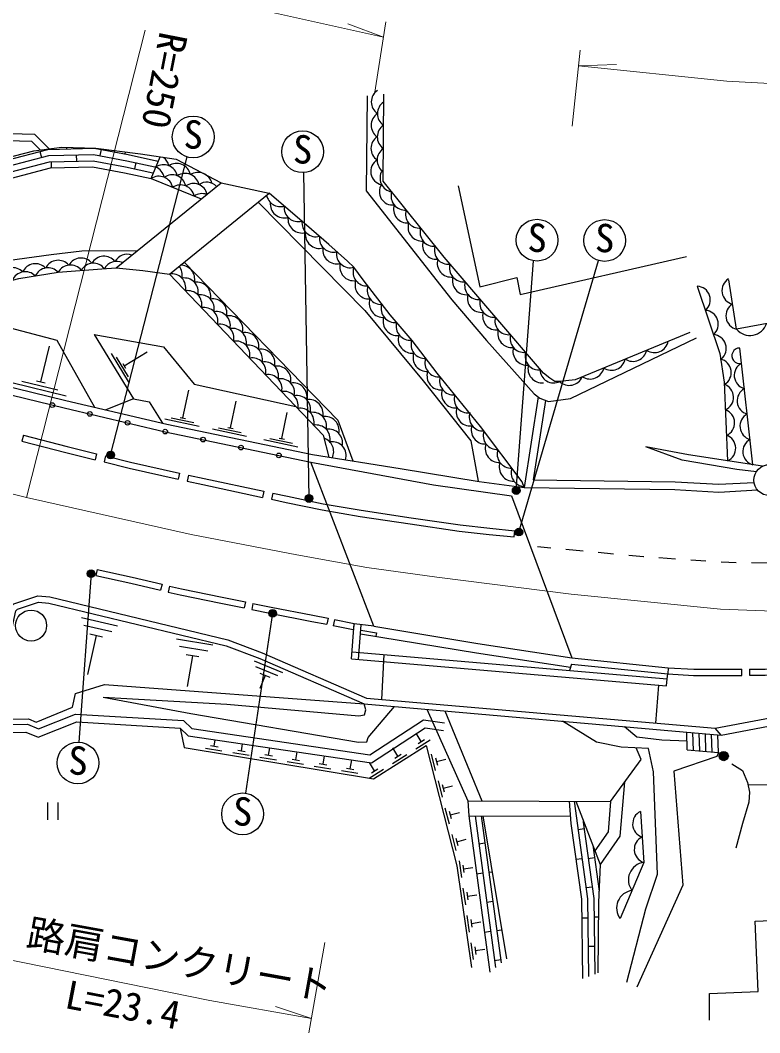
# Model space of a CAD drawing. Units: millimetres at full size, sheet at 1:1000; details may follow other scales. Extents: x 40000 to 680000, y 20000 to 380000.
# Drawn here: x 309505 to 357266, y 247881 to 313292 of the extents above; entities that cross this region are included whole.
import ezdxf
from ezdxf.enums import TextEntityAlignment as Align

# ---------------------------------------------------------------- set-up
doc = ezdxf.new("R2010")
doc.units = ezdxf.units.MM
doc.header["$LTSCALE"] = 1000
doc.linetypes.add('CHAIN', pattern=[18.5, 12, -1.5, 3.5, -1.5])
for name, color, linetype, lineweight in [('M-BGD', 7, 'Continuous', 25), ('M-BGD-EXST', 7, 'Continuous', 25), ('M-BMK', 2, 'CHAIN', 13), ('M-STR-HTXT', 7, 'Continuous', 13), ('M-STR-STR1', 1, 'Continuous', 25), ('M-STR-STRC', 7, 'Continuous', 25)]:
    doc.layers.add(name, color=color, linetype=linetype, lineweight=lineweight)
doc.styles.add('ＭＳ ゴシック', font='')
doc.styles.get('ＭＳ ゴシック').set_extended_font_data('MS Gothic')

msp = doc.modelspace()

# ---------------------------------------------------------------- hatches: boundary and pattern name
at = {"layer": 'M-BGD'}
msp.add_hatch(color=256, dxfattribs=at).paths.add_polyline_path([(354639, 265758, -0.41421), (354939, 266058, -0.41421), (355239, 265758, -1)])
at = {"layer": 'M-BGD-EXST'}
for points in [[(315559, 285323, -1), (315120, 285084, -1)], [(328376, 282516, -1), (327937, 282276, -1)], [(341757, 283029, -1), (341318, 282790, -1)], [(341930, 280346, -1), (341491, 280107, -1)], [(314300, 277659, -1), (313861, 277420, -1)], [(326024, 275103, -1), (325585, 274864, -1)]]:
    msp.add_hatch(color=256, dxfattribs=at).paths.add_polyline_path(points)

# ---------------------------------------------------------------- linework, layer by layer
at = {"layer": 'M-BGD'}
for p, q in [((310770, 304818), (310871, 304431)), ((312485, 305079), (312488, 304980)), ((314721, 304937), (314647, 304544)), ((313124, 304594), (313133, 304194)), ((316279, 304788), (316253, 304650)), ((317959, 303060), (318546, 304467)), ((311492, 304157), (311501, 303757)), ((315355, 304004), (315281, 303611)), ((316968, 304092), (316883, 303701)), ((317959, 303060), (321189, 301752)), ((315704, 297304), (322477, 302797)), ((322477, 302797), (325575, 302114)), ((319140, 296896), (325575, 302114)), ((310832, 289931), (311396, 292242)), ((315369, 291770), (316547, 289853)), ((316214, 290968), (317696, 291879)), ((356828, 284574), (355976, 292115)), ((315693, 291529), (316479, 290251)), ((316122, 291117), (316305, 290819)), ((308969, 289892), (312466, 289037)), ((309609, 289982), (311940, 289413)), ((310560, 289997), (311104, 289864)), ((320011, 287598), (320389, 289403)), ((316818, 288839), (315034, 288127)), ((323080, 286955), (323441, 288677)), ((326392, 286261), (326747, 287956)), ((318849, 287535), (321051, 287074)), ((319246, 287605), (320714, 287298)), ((319840, 287634), (320182, 287562)), ((321918, 286892), (324120, 286431)), ((322315, 286962), (323783, 286654)), ((322909, 286991), (323251, 286919)), ((309711, 286481), (309611, 286094)), ((325230, 286198), (327432, 285737)), ((325627, 286268), (327095, 285960)), ((326221, 286297), (326563, 286225)), ((314435, 285288), (314340, 284899)), ((315017, 285146), (314923, 284757)), ((319789, 284040), (319701, 283650)), ((320375, 283908), (320287, 283518)), ((325238, 282861), (325155, 282470)), ((325825, 282736), (325741, 282345)), ((341404, 279909), (341444, 280307)), ((314473, 277812), (314387, 277421)), ((318661, 276856), (318568, 276467)), ((319147, 276740), (319054, 276351)), ((324044, 275714), (323964, 275322)), ((324534, 275614), (324454, 275222)), ((315777, 274156), (313452, 274678)), ((315420, 273775), (313612, 274180)), ((329390, 274665), (329315, 274272)), ((329794, 274557), (329715, 274165)), ((330997, 273906), (329715, 274165)), ((331076, 274298), (329794, 274557)), ((330900, 272034), (331076, 274298)), ((331076, 274298), (330997, 273906)), ((332335, 274146), (331076, 274298)), ((331349, 271999), (331523, 274244)), ((314417, 273539), (313851, 271015)), ((314827, 273447), (314007, 273630)), ((321948, 272922), (319598, 273314)), ((321613, 272522), (319785, 272826)), ((321039, 272161), (320211, 272299)), ((320625, 272230), (320295, 270250)), ((330938, 272482), (351286, 270748)), ((332991, 272307), (332838, 269415)), ((326468, 271137), (324628, 271883)), ((326151, 270942), (324720, 271522)), ((330900, 272034), (351248, 270300)), ((345112, 271703), (344971, 271286)), ((345112, 271703), (351322, 271059)), ((345134, 272102), (351345, 271459)), ((351345, 271459), (351322, 271059)), ((325323, 270954), (324988, 270125)), ((325647, 270822), (324999, 271085)), ((356112, 270970), (356110, 271370)), ((356610, 271373), (356612, 270973)), ((350731, 270344), (350531, 267883)), ((331868, 269499), (354394, 267548)), ((331709, 269133), (354784, 267113)), ((336936, 268675), (339319, 262856)), ((354784, 267113), (354394, 267548)), ((335404, 266697), (335072, 267226)), ((352586, 266158), (352553, 267308)), ((352987, 266123), (352954, 267273)), ((353388, 266087), (353356, 267238)), ((353789, 266052), (353757, 267202)), ((354190, 266017), (354158, 267168)), ((354592, 265982), (354559, 267133)), ((321468, 266273), (322534, 266096)), ((321794, 266432), (322277, 266352)), ((322035, 266392), (322103, 266800)), ((323792, 266101), (323865, 266541)), ((325548, 265810), (325626, 266282)), ((333897, 265750), (333564, 266279)), ((335059, 266231), (335974, 266806)), ((335197, 266566), (335612, 266827)), ((323224, 265982), (324291, 265805)), ((323550, 266141), (324033, 266061)), ((324980, 265691), (326047, 265514)), ((325306, 265850), (325790, 265770)), ((327304, 265519), (327388, 266023)), ((329061, 265228), (329149, 265763)), ((333551, 265284), (334466, 265859)), ((333690, 265619), (334105, 265880)), ((336044, 265870), (336313, 264822)), ((336321, 265636), (336443, 265161)), ((352586, 266158), (354592, 265982)), ((326737, 265400), (327803, 265223)), ((327063, 265559), (327546, 265479)), ((328493, 265109), (329559, 264933)), ((328819, 265268), (329302, 265188)), ((330575, 264977), (331059, 264897)), ((330817, 264937), (330911, 265504)), ((332390, 264803), (332057, 265332)), ((332182, 264672), (332597, 264933)), ((336382, 265398), (336988, 265554)), ((330249, 264818), (331316, 264642)), ((332044, 264337), (332959, 264912)), ((336486, 264145), (336755, 263098)), ((336763, 263911), (336885, 263437)), ((336824, 263674), (337430, 263829)), ((311269, 262757), (311269, 261639)), ((311936, 262757), (311936, 261639)), ((336929, 262421), (337197, 261374)), ((338405, 262859), (347621, 262829)), ((337206, 262187), (337327, 261712)), ((337267, 261949), (337872, 262105)), ((338475, 261894), (345038, 261869)), ((338475, 261894), (339836, 251794)), ((338878, 261893), (340199, 252092)), ((339282, 261891), (340563, 252390)), ((339377, 261891), (340900, 252667)), ((345928, 261055), (345532, 261000)), ((337371, 260696), (337640, 259649)), ((337648, 260462), (337770, 259988)), ((337709, 260225), (338315, 260381)), ((339521, 260118), (339125, 260065)), ((346478, 259996), (346886, 257031)), ((345791, 259118), (345395, 259064)), ((346591, 259178), (346194, 259123)), ((337842, 258978), (337997, 257908)), ((338092, 258715), (338162, 258231)), ((338127, 258473), (338746, 258563)), ((339379, 258182), (338982, 258129)), ((339976, 258263), (339775, 258235)), ((338097, 257216), (338253, 256146)), ((346447, 257291), (346051, 257236)), ((346899, 257353), (346843, 257345)), ((338348, 256954), (338418, 256469)), ((338383, 256711), (339002, 256801)), ((340029, 256352), (339632, 256299)), ((338353, 255454), (338508, 254384)), ((338603, 255192), (338674, 254707)), ((346164, 255293), (345764, 255288)), ((346849, 255351), (346564, 255347)), ((338639, 254949), (339258, 255039)), ((340596, 254512), (340282, 254469)), ((339886, 254416), (339490, 254363)), ((338609, 253692), (338764, 252623)), ((338859, 253430), (338930, 252945)), ((338894, 253188), (339513, 253278)), ((346589, 253448), (346190, 253443)), ((340536, 252586), (340140, 252533))]:
    msp.add_line(p, q, dxfattribs=at)
for points in [[(292965, 297982), (269922, 304296), (268878, 304999), (267922, 305713), (267516, 306273), (267408, 306692), (267354, 307167), (267446, 307566), (267618, 307938), (267834, 308144), (303795, 306275), (304089, 306100), (310431, 305933), (311380, 304978)], [(331902, 308400), (331855, 302274), (337385, 295240), (339608, 292612), (342707, 289151), (343071, 288870), (343633, 288659), (345051, 288858), (353184, 292772)], [(352740, 293121), (345339, 290071), (344323, 289946), (344036, 289964), (343703, 290161), (343297, 290500), (336877, 297983), (332943, 302890), (332980, 308520)], [(293491, 298305), (270112, 304711), (269139, 305366), (268246, 306033), (267930, 306469), (267851, 306774), (267810, 307141), (267874, 307419), (267990, 307671), (268004, 307684), (303660, 305831), (303960, 305654), (310239, 305488), (310819, 304904)], [(289555, 294625), (291100, 296354), (292658, 297794), (294300, 298801), (297001, 300346), (299886, 301945), (301757, 302891), (304518, 303357), (310372, 304846), (312200, 305086), (314381, 305030), (317276, 304661), (319585, 304307), (322477, 302797)], [(290187, 294476), (292699, 297083), (295026, 298858), (295859, 299392), (298815, 301118), (301532, 302597), (304616, 303211), (308628, 304259), (311287, 304952), (314274, 305021), (316468, 304609), (318315, 304211), (318421, 304167)], [(290639, 294369), (292966, 296783), (295256, 298530), (296068, 299051), (299011, 300769), (301670, 302217), (304706, 302821), (308729, 303872), (311342, 304554), (314241, 304620), (316389, 304217), (318196, 303827), (318267, 303798)], [(291091, 294262), (293233, 296484), (295485, 298202), (296277, 298710), (299208, 300421), (301808, 301836), (304795, 302431), (308830, 303485), (311398, 304155), (314209, 304219), (316310, 303825), (318077, 303444), (318113, 303429)], [(291544, 294154), (293500, 296184), (295715, 297874), (296486, 298368), (299404, 300072), (301945, 301456), (304885, 302041), (308931, 303098), (311454, 303756), (314176, 303818), (316231, 303433), (317959, 303060)], [(337787, 302605), (339188, 296066), (341576, 296670), (341799, 295572), (352544, 298023)], [(342051, 283104), (341923, 283479), (339239, 287039), (336441, 290485), (334814, 292597), (333400, 294260), (331657, 296516), (331054, 297338), (330644, 297726), (329444, 298794), (328324, 299783), (325575, 302114)], [(324864, 301538), (331764, 294550), (335537, 290005), (338616, 286114), (339090, 283511)], [(364803, 300038), (365814, 295193), (355772, 293330), (355270, 296516)], [(297387, 292770), (300154, 294705), (303140, 296561), (306470, 297461), (311508, 298152), (313480, 298394), (317064, 298407)], [(320099, 297673), (330016, 287466), (330976, 284820)], [(308996, 296500), (309411, 296603), (311954, 297013), (314778, 297236), (315704, 297304), (317412, 297115), (319140, 296896), (329071, 286496), (329436, 285064)], [(353233, 296114), (354679, 291757), (354972, 289912), (355191, 284826)], [(299644, 292235), (303950, 294713), (311878, 292632), (314306, 288297)], [(314271, 292983), (316818, 288839), (317833, 288633), (318689, 287269)], [(314271, 292983), (318766, 292200), (320727, 289781), (327305, 288346)], [(299529, 291749), (303207, 290708), (304714, 290107), (312334, 288246), (318872, 286713), (328271, 284744)], [(299644, 292235), (303368, 291182), (304866, 290585), (312450, 288733), (318980, 287201), (328373, 285233)], [(342962, 288954), (342051, 283104), (351789, 282975), (354616, 282815), (357122, 282945)], [(343433, 288734), (342633, 283596), (351806, 283474), (354617, 283315), (356905, 283434)], [(309611, 286094), (312438, 285363), (314340, 284899)], [(309711, 286481), (312535, 285751), (314435, 285288)], [(328373, 285233), (334042, 284333), (339137, 283503), (342051, 283104)], [(357046, 284111), (355792, 284274), (352259, 284868), (349902, 285732)], [(357453, 284479), (352656, 285214), (349902, 285732)], [(314923, 284757), (316535, 284364), (319701, 283650)], [(315017, 285146), (316626, 284753), (319789, 284040)], [(320375, 283908), (321375, 283682), (325238, 282861)], [(320287, 283518), (321290, 283291), (325155, 282470)], [(325825, 282736), (326762, 282537), (329079, 282050), (331530, 281637), (334745, 281151), (337908, 280689), (339826, 280470), (341444, 280307)], [(325741, 282345), (326679, 282146), (329004, 281657), (331467, 281242), (334686, 280755), (337856, 280292), (339783, 280072), (341404, 279909)], [(314387, 277421), (316646, 276924), (318568, 276467)], [(314473, 277812), (316736, 277314), (318661, 276856)], [(319147, 276740), (319928, 276554), (322539, 276019), (324044, 275714)], [(286428, 272322), (287578, 272960), (303345, 272996), (308269, 272658), (308851, 275325), (309096, 275588), (310637, 276114), (311412, 276040), (322919, 273258), (325121, 272430), (331868, 269499)], [(319054, 276351), (319842, 276163), (322459, 275627), (323964, 275322)], [(287493, 272455), (294091, 272517), (303332, 272596), (308586, 272235), (309219, 275133), (309320, 275242), (310684, 275708), (311345, 275644), (322801, 272875), (324971, 272059), (331709, 269133)], [(324534, 275614), (325700, 275378), (328404, 274852), (329390, 274665)], [(324454, 275222), (325622, 274985), (328328, 274459), (329315, 274272)], [(331478, 273659), (338969, 272423), (345040, 271489)], [(331495, 273881), (332507, 273714), (332471, 273495)], [(351345, 271459), (353009, 271366), (355074, 271366), (356110, 271370)], [(286945, 270989), (289782, 270197), (302672, 267890), (304352, 267758), (309971, 267808), (310677, 267512), (313076, 268464), (320045, 268054), (320588, 267529), (332079, 265837), (335549, 268105), (336913, 267892)], [(288304, 270973), (289860, 270538), (302717, 268237), (304364, 268108), (310040, 268158), (310523, 267956), (312872, 268915), (313063, 269791), (314943, 270378), (331709, 269133)], [(351248, 270300), (351286, 270748), (351322, 271059)], [(351322, 271059), (352998, 270966), (355075, 270966), (356112, 270970)], [(356610, 271373), (357611, 271377), (360912, 271397)], [(356612, 270973), (357613, 270977), (360915, 270997)], [(286460, 270606), (289671, 269709), (302609, 267393), (304335, 267258), (309873, 267307), (310672, 266972), (313157, 267959), (319831, 267566), (320355, 267058), (332194, 265315), (335662, 267581), (336835, 267398)], [(314867, 269551), (320526, 268512), (331342, 266653), (331882, 266673), (331982, 266953), (333667, 268961)], [(314867, 269551), (322854, 269108), (331381, 268345), (331738, 268411), (331825, 268738), (331709, 269133)], [(354394, 267548), (362295, 269043), (370599, 269178)], [(335759, 268778), (338405, 262859), (338475, 261894)], [(354784, 267113), (362345, 268543), (370148, 268627)], [(319831, 267566), (320095, 266319), (332313, 264295), (335715, 266432), (337705, 258675), (338659, 252103)], [(348687, 251154), (349919, 255880), (350654, 258123), (350395, 264745), (350077, 266254), (348309, 266334), (346719, 266651), (344534, 268010)], [(348524, 267661), (349325, 266992), (350942, 266815), (352569, 266745)], [(347621, 262829), (349606, 265524), (349277, 266290)], [(356498, 263928), (367594, 263849), (367532, 266597)], [(354592, 265982), (354502, 265717), (351720, 264786), (352303, 257411), (349323, 250834)], [(355464, 265263), (356142, 264832), (356470, 264053), (356614, 263417), (356552, 262781), (356162, 261407), (355731, 259808)], [(348524, 264093), (348232, 260588), (346953, 258755)], [(344966, 262838), (345073, 261399), (345748, 256502), (345817, 251376)], [(345279, 262837), (346148, 256532), (346215, 251525)], [(345391, 262836), (346953, 258755), (346858, 256296), (346816, 251751)], [(347636, 262829), (347472, 260862), (346616, 259635)], [(349562, 262174), (349776, 258881), (348252, 255254)], [(345860, 261612), (345869, 261484), (346547, 256562), (346613, 251675)], [(354011, 248701), (354011, 250423), (357173, 250549), (356978, 255091), (366224, 255475), (366351, 248670)]]:
    msp.add_lwpolyline(points, dxfattribs=at)
for centre, radius in [((311568, 288433), 150), ((314000, 287856), 150), ((316434, 287285), 150), ((318868, 286714), 150), ((321315, 286201), 150), ((323762, 285688), 150), ((326209, 285176), 150), ((357894, 283581), 1000), ((310204, 274185), 1000), ((354939, 265758), 300)]:
    msp.add_circle(centre, radius, dxfattribs=at)
for centre, radius, start, end in [((333079, 308008), 903, 123.48279, 235.77274), ((333474, 307255), 903, 123.48279, 235.77274), ((333070, 306508), 903, 123.48279, 235.77274), ((333465, 305755), 903, 123.48279, 235.77274), ((333060, 305008), 903, 123.48279, 235.77274), ((333455, 304256), 903, 123.48279, 235.77274), ((318220, 303706), 903, 11.82168, 53.80293), ((333008, 303526), 866, 121.80755, 258.92211), ((318765, 303054), 903, 11.82168, 124.11162), ((317920, 302964), 903, 11.82168, 67.40989), ((319610, 303143), 903, 11.82168, 124.11162), ((333643, 303093), 903, 148.22309, 260.51304), ((318465, 302312), 903, 11.82168, 124.11162), ((319310, 302402), 903, 11.82168, 124.11162), ((320156, 302491), 903, 11.82168, 124.11162), ((320977, 302521), 940, 15.06532, 120.86798), ((319855, 301750), 903, 11.82168, 124.11162), ((320701, 301839), 903, 14.50723, 124.11162), ((321546, 301928), 903, 44.63105, 124.11162), ((333543, 302205), 845, 146.10619, 277.34103), ((334356, 301932), 903, 162.57481, 274.86476), ((321246, 301187), 903, 70.76594, 124.11162), ((326306, 302154), 903, 190.58665, 285.85052), ((326553, 301426), 903, 173.56057, 285.85052), ((327451, 301184), 903, 173.56057, 285.85052), ((334513, 301097), 903, 162.57481, 274.86476), ((335294, 300762), 903, 162.57481, 274.86476), ((327697, 300449), 903, 172.33709, 284.62704), ((328603, 300208), 903, 172.39648, 284.68643), ((335451, 299926), 903, 162.57481, 274.86476), ((336232, 299591), 903, 162.57481, 274.86476), ((328819, 299453), 903, 172.19318, 284.48313), ((329729, 299214), 903, 172.19318, 284.48313), ((336389, 298756), 903, 162.57481, 274.86476), ((329941, 298460), 903, 172.45413, 284.74408), ((330828, 298205), 903, 172.45413, 284.74408), ((337156, 298431), 903, 164.48775, 276.7777), ((311955, 296880), 903, 40.93416, 153.22411), ((313424, 297029), 903, 38.33879, 150.62873), ((314916, 297145), 900, 38.38465, 150.4486), ((315736, 296810), 903, 65.56581, 151.43646), ((316413, 297269), 903, 70.66291, 151.19922), ((337341, 297601), 903, 164.48775, 276.7777), ((309008, 296407), 903, 43.6355, 98.05715), ((309825, 296142), 903, 44.40876, 156.69871), ((310484, 296662), 903, 43.6355, 155.92545), ((311290, 296395), 903, 42.86224, 155.15219), ((312744, 296575), 903, 38.96608, 151.25603), ((314228, 296690), 903, 37.65651, 149.94646), ((319066, 296825), 903, 347.53345, 39.57069), ((319873, 296559), 903, 347.53345, 92.28281), ((331046, 297367), 903, 165.78938, 278.07933), ((331898, 297026), 903, 161.54892, 273.83887), ((338132, 297292), 903, 164.48775, 276.7777), ((319294, 296006), 903, 347.53345, 99.8234), ((320101, 295740), 903, 347.53345, 99.8234), ((320909, 295474), 903, 347.53345, 99.8234), ((332030, 296187), 903, 161.54892, 273.83887), ((338317, 296463), 903, 164.48775, 276.7777), ((339109, 296154), 903, 164.48775, 276.7777), ((355713, 295826), 889, 120.77743, 257.15457), ((320330, 294921), 903, 347.53345, 99.8234), ((332815, 295840), 903, 161.54892, 273.83887), ((353179, 295227), 889, 310.17033, 86.54747), ((321137, 294655), 903, 347.53345, 99.8234), ((321945, 294389), 903, 347.53345, 99.8234), ((332947, 295000), 903, 161.54892, 273.83887), ((339294, 295324), 903, 164.48775, 276.7777), ((340086, 295016), 903, 164.48775, 276.7777), ((321366, 293836), 903, 347.53345, 99.8234), ((322173, 293570), 903, 347.53345, 99.8234), ((333713, 294668), 903, 164.22545, 276.5154), ((340271, 294186), 903, 164.48775, 276.7777), ((353699, 293661), 889, 310.17033, 86.54747), ((355970, 294196), 889, 120.77743, 257.15457), ((322981, 293304), 903, 347.53345, 99.8234), ((333846, 293828), 903, 164.22545, 276.5154), ((334685, 293525), 903, 164.22545, 276.5154), ((341063, 293877), 903, 164.48775, 276.7777), ((322402, 292752), 903, 347.53345, 99.8234), ((323209, 292485), 903, 347.53345, 99.8234), ((324016, 292219), 903, 347.53345, 99.8234), ((341248, 293048), 903, 164.48775, 276.7777), ((356635, 294061), 1131, 220.27643, 340.74076), ((323438, 291667), 903, 347.53345, 99.8234), ((334817, 292685), 903, 164.22545, 276.5154), ((335645, 292342), 903, 161.47226, 273.76221), ((342040, 292739), 903, 164.48775, 276.7777), ((350468, 292729), 903, 236.25157, 348.54152), ((354219, 292095), 889, 310.17033, 86.54747), ((324245, 291401), 903, 347.53345, 99.8234), ((325052, 291134), 903, 347.53345, 99.8234), ((335777, 291502), 903, 161.47226, 273.76221), ((342225, 291909), 903, 164.48775, 276.7777), ((343017, 291600), 903, 164.48775, 276.7777), ((349081, 292158), 903, 236.25157, 348.54152), ((355966, 291616), 499, 88.84733, 284.05721), ((324474, 290582), 903, 347.53345, 99.8234), ((325281, 290316), 903, 347.53345, 99.8234), ((336544, 291156), 903, 162.92732, 275.21727), ((347694, 291586), 903, 236.25157, 348.54152), ((354539, 290535), 889, 300.86045, 77.23758), ((356508, 290350), 889, 118.2637, 254.64084), ((326088, 290050), 903, 347.53345, 99.8234), ((336676, 290317), 903, 162.92732, 275.21727), ((343201, 290771), 903, 164.48775, 276.7777), ((343962, 290764), 903, 183.24756, 295.5375), ((346308, 291015), 903, 236.25157, 348.54152), ((325510, 289497), 903, 347.53345, 99.8234), ((326317, 289231), 903, 347.53345, 99.8234), ((327124, 288965), 903, 347.53345, 99.8234), ((337489, 289992), 903, 162.92732, 275.21727), ((344971, 290607), 903, 225.34796, 337.6379), ((354684, 288933), 889, 294.27251, 70.64964), ((326546, 288412), 903, 347.53345, 99.8234), ((337621, 289152), 903, 162.92732, 275.21727), ((356693, 288710), 889, 118.2637, 254.64084), ((327353, 288146), 903, 347.53345, 99.8234), ((328160, 287880), 903, 347.53345, 99.8234), ((338435, 288827), 903, 162.92732, 275.21727), ((327582, 287327), 903, 347.53345, 99.8234), ((328389, 287061), 903, 347.53345, 99.8234), ((338567, 287988), 903, 162.92732, 275.21727), ((339403, 287657), 903, 160.87126, 273.16121), ((354755, 287284), 889, 294.27251, 70.64964), ((356878, 287071), 889, 118.2637, 254.64084), ((329196, 286795), 903, 347.53345, 99.8234), ((328617, 286242), 903, 347.53345, 99.8234), ((329425, 285976), 903, 347.53345, 99.8234), ((339535, 286818), 903, 160.87126, 273.16121), ((340306, 286460), 903, 160.87126, 273.16121), ((328846, 285424), 903, 334.06677, 72.00905), ((329653, 285158), 903, 342.93087, 99.8234), ((340438, 285620), 903, 160.87126, 273.16121), ((354826, 285636), 889, 294.27251, 70.64964), ((357064, 285431), 889, 118.2637, 254.64084), ((341209, 285262), 903, 160.87126, 273.16121), ((341341, 284422), 903, 160.87126, 273.16121), ((342112, 284064), 903, 160.87126, 264.8051), ((349945, 261372), 889, 115.53744, 251.91457), ((350052, 259725), 889, 115.53744, 251.91457), ((349916, 257755), 1134, 97.05461, 217.35903), ((349154, 255942), 1134, 97.05461, 217.35903)]:
    msp.add_arc(centre, radius, start, end, dxfattribs=at)
at = {"layer": 'M-BGD-EXST'}
for p, q in [((315340, 285203), (320289, 304462)), ((328157, 282396), (327827, 303449)), ((341538, 282909), (342650, 297755)), ((341710, 280226), (346846, 297776)), ((314080, 277540), (313295, 266657)), ((325804, 274983), (324061, 263355))]:
    msp.add_line(p, q, dxfattribs=at)
for centre, radius in [((320675, 305756), 1350), ((327741, 304796), 1350), ((342884, 299085), 1350), ((347250, 299064), 1350), ((315340, 285203), 250), ((328157, 282396), 250), ((341538, 282909), 250), ((341710, 280226), 250), ((314080, 277540), 250), ((325804, 274983), 250), ((313230, 265308), 1350), ((323865, 262020), 1350)]:
    msp.add_circle(centre, radius, dxfattribs=at)
at = {"layer": 'M-BMK'}
msp.add_lwpolyline([(253371, 296960), (273357, 291827), (298702, 285392), (304054, 283955), (309901, 282451), (320538, 280074), (327374, 278751), (331881, 277948), (336404, 277315), (345082, 276215), (354741, 275255), (363107, 274901)], dxfattribs=at)
at = {"layer": 'M-STR-HTXT'}
for p, q in [((332962, 312202), (330664, 313065)), ((332383, 308509), (333117, 313187)), ((309901, 282451), (317564, 312657)), ((345159, 306439), (345673, 311357)), ((345567, 310338), (348020, 310428)), ((328154, 247881), (329185, 253709)), ((328318, 248811), (325984, 249571))]:
    msp.add_line(p, q, dxfattribs=at)
for points in [[(306601, 318317), (319217, 315271), (332962, 312202)], [(345567, 310338), (355139, 309347), (365058, 308828), (376676, 308847), (382775, 308995), (391682, 309487)], [(328318, 248811), (321746, 249973), (307012, 252947), (303940, 253774)]]:
    msp.add_lwpolyline(points, dxfattribs=at)
at = {"layer": 'M-STR-STR1'}
for p, q in [((332335, 274146), (328271, 284744)), ((341233, 282566), (345134, 272102))]:
    msp.add_line(p, q, dxfattribs=at)
for points in [[(328271, 284744), (336205, 283283), (341233, 282566)], [(332341, 274145), (339067, 273035), (345134, 272102)]]:
    msp.add_lwpolyline(points, dxfattribs=at)
at = {"layer": 'M-STR-STRC'}
for p, q in [((342922, 279292), (343770, 279212)), ((344745, 279119), (345856, 279013)), ((346831, 278920), (347829, 278825)), ((350751, 278576), (351828, 278506)), ((352805, 278441), (353788, 278377)), ((356733, 278256), (357839, 278239))]:
    msp.add_line(p, q, dxfattribs=at)
for points in [[(348804, 278733), (349766, 278641), (349773, 278641)], [(354766, 278312), (355277, 278279), (355753, 278271)]]:
    msp.add_lwpolyline(points, dxfattribs=at)

# ---------------------------------------------------------------- texts
at = {"layer": 'M-BGD-EXST', "style": 'ＭＳ ゴシック'}
for p in [(320020, 304463), (327085, 303503), (342229, 297792), (346595, 297772), (312575, 264016), (323210, 260727)]:
    msp.add_text('S', height=1833, rotation=358.508, dxfattribs=at).set_placement(p, align=Align.BOTTOM_LEFT)
at = {"layer": 'M-STR-HTXT', "style": 'ＭＳ ゴシック'}
for s, rotation, p in [('R=250', 258.959, (317988, 312735)), ('路肩コンクリート', 349.725, (309711, 252930)), ('L=23.4', 349.183, (312196, 248952))]:
    msp.add_text(s, height=1833, rotation=rotation, dxfattribs=at).set_placement(p, align=Align.BOTTOM_LEFT)

doc.saveas('drawing.dxf')
